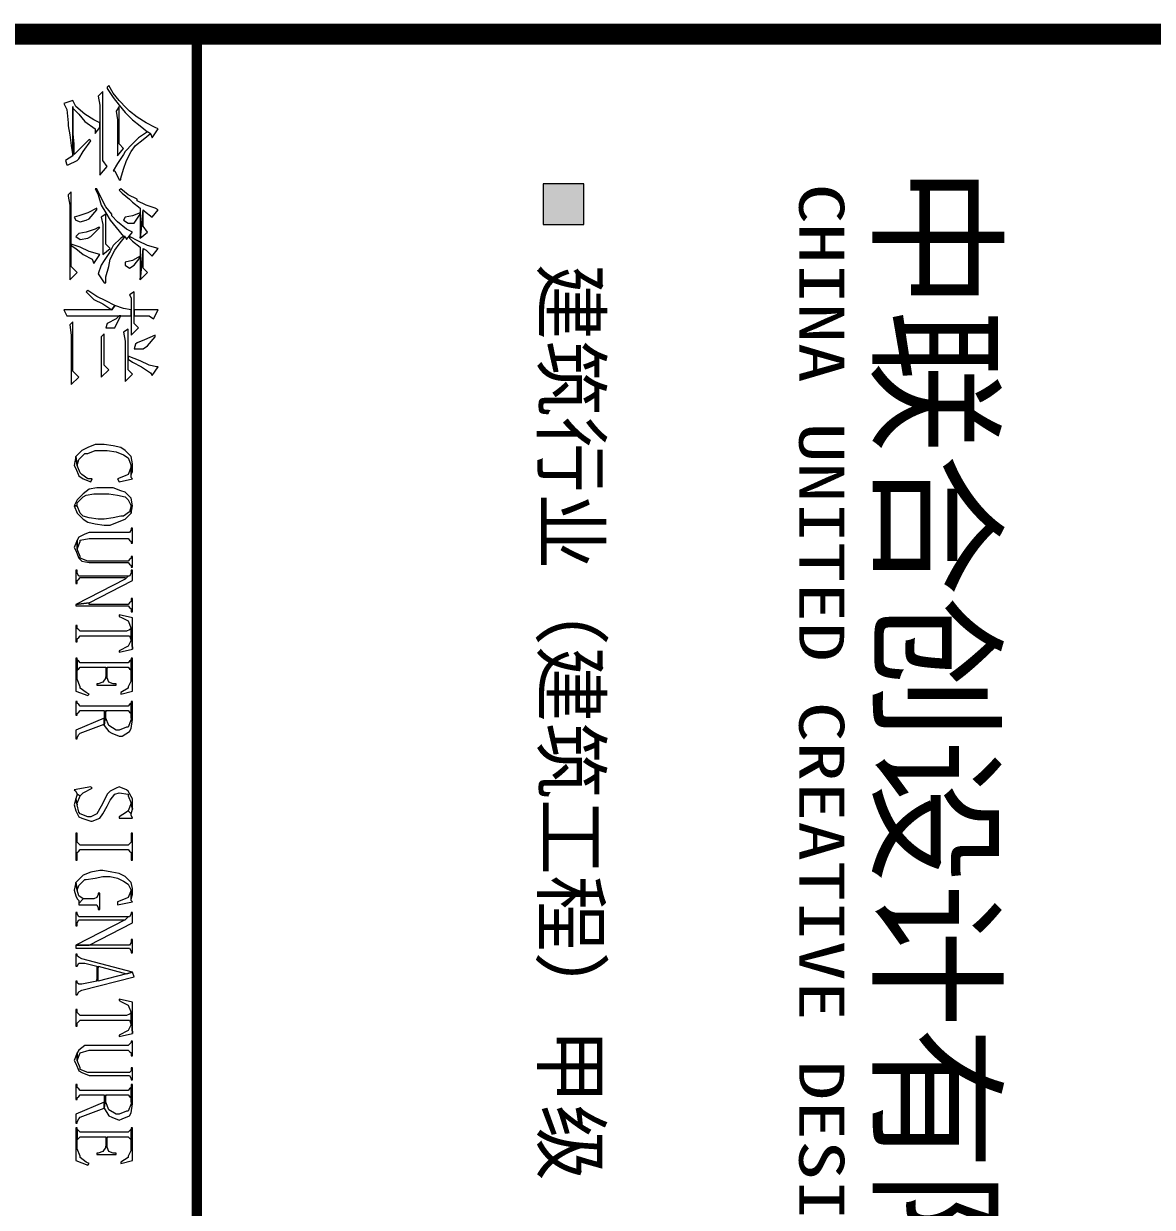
# Model space of a CAD drawing. Header units: millimetres. Extents: x -53295381 to 181933601, y -165 to 204541444.
# Drawn here: x 52248602 to 52267383, y 20964437 to 20984134 of the extents above; entities that cross this region are included whole.
import ezdxf

# ---------------------------------------------------------------- set-up
doc = ezdxf.new("R2010")
doc.units = ezdxf.units.MM
doc.header["$LTSCALE"] = 1000
doc.layers.add('PUB_TITLE', color=7, linetype='Continuous', lineweight=20)
doc.styles.add('宋体', font='')
doc.styles.get('宋体').set_extended_font_data('宋体')

# ---------------------------------------------------------------- blocks, each defined once
blk = doc.blocks.new('6.0f')
at = {"layer": 'PUB_TITLE'}
blk.add_hatch(color=256, dxfattribs=at).paths.add_polyline_path([(50777568.1, 21041191.8), (50777703.1, 21041191.8), (50777703.1, 21041326.8), (50777568.1, 21041326.8)])
for points, const_width in [([(50782407.3, 21041825.1), (50742407.3, 21041825.1)], 70), ([(50776415.1, 21041825.1), (50776415.1, 21035825.1)], 35)]:
    blk.add_lwpolyline(points, dxfattribs=dict(at, const_width=const_width))
for points in [[(50742407.3, 21041825.1), (50742407.3, 21035825.1), (50782407.3, 21035825.1), (50782407.3, 21041825.1)], [(50777568.1, 21041326.8), (50777568.1, 21041191.8), (50777703.1, 21041191.8), (50777703.1, 21041326.8)]]:
    blk.add_lwpolyline(points, close=True, dxfattribs=at)
at = {"layer": 'PUB_TITLE', "lineweight": 0}
for points in [[(50776116.8, 21041385.2), (50776101.9, 21041405.1), (50776101.9, 21041634), (50776086.9, 21041619.1), (50776091.9, 21041589.3), (50776091.9, 21041529.5), (50776091.9, 21041514.6), (50776091.9, 21041355.4)], [(50776286, 21041509.6), (50776276, 21041514.6), (50776246.2, 21041529.5), (50776216.3, 21041549.4), (50776191.4, 21041569.4), (50776181.5, 21041579.3), (50776156.6, 21041604.2), (50776136.7, 21041629.1), (50776121.8, 21041653.9), (50776116.8, 21041649), (50776116.8, 21041644), (50776136.7, 21041614.1), (50776156.6, 21041589.3), (50776176.5, 21041564.4), (50776176.5, 21041564.4), (50776201.4, 21041539.5), (50776226.3, 21041519.6), (50776251.1, 21041499.7), (50776261.1, 21041494.7), (50776266.1, 21041479.8)], [(50776091.9, 21041514.6), (50776091.9, 21041529.5), (50776072, 21041539.5), (50776042.1, 21041559.4), (50776012.3, 21041584.3), (50776002.3, 21041604.2), (50775972.5, 21041594.2), (50775982.4, 21041574.3), (50775987.4, 21041529.5), (50775987.4, 21041519.6), (50775992.4, 21041489.7), (50775997.4, 21041454.9), (50776002.3, 21041420.1), (50776002.3, 21041584.3), (50776002.3, 21041579.3), (50776022.2, 21041559.4), (50776042.1, 21041534.5), (50776077, 21041509.6), (50776077, 21041494.7)], [(50776062.1, 21041469.8), (50776057.1, 21041474.8), (50776052.1, 21041469.8), (50776027.2, 21041444.9), (50776007.3, 21041425), (50776007.3, 21041459.9), (50776002.3, 21041504.7), (50776002.3, 21041534.5), (50776002.3, 21041564.4), (50776002.3, 21041584.3), (50776002.3, 21041420.1), (50775977.5, 21041405.1), (50775982.4, 21041390.2), (50775987.4, 21041390.2), (50776017.3, 21041405.1), (50776022.2, 21041410.1), (50776037.2, 21041435)], [(50776171.5, 21041444.9), (50776156.6, 21041459.9), (50776156.6, 21041584.3), (50776146.6, 21041569.4), (50776151.6, 21041539.5), (50776151.6, 21041420.1)], [(50776261.1, 21041494.7), (50776251.1, 21041499.7), (50776251.1, 21041499.7), (50776221.3, 21041479.8), (50776201.4, 21041459.9), (50776176.5, 21041435), (50776171.5, 21041425), (50776151.6, 21041395.2), (50776136.7, 21041370.3), (50776141.7, 21041370.3), (50776156.6, 21041340.4), (50776161.6, 21041340.4), (50776161.6, 21041345.4), (50776171.5, 21041375.3), (50776181.5, 21041405.1), (50776196.4, 21041435), (50776211.3, 21041454.9), (50776236.2, 21041474.8)], [(50776017.3, 21041031.9), (50775997.4, 21041051.8), (50775997.4, 21041121.5), (50775997.4, 21041126.5), (50775997.4, 21041300.6), (50775987.4, 21041290.7), (50775987.4, 21041285.7), (50775992.4, 21041255.9), (50775992.4, 21041007)], [(50776201.4, 21041166.3), (50776181.5, 21041176.2), (50776151.6, 21041201.1), (50776131.7, 21041221), (50776131.7, 21041226), (50776111.8, 21041250.9), (50776096.9, 21041280.7), (50776082, 21041310.6), (50776077, 21041310.6), (50776086.9, 21041290.7), (50776096.9, 21041255.9), (50776111.8, 21041231), (50776126.7, 21041206.1), (50776146.6, 21041181.2), (50776171.5, 21041151.4), (50776176.5, 21041151.4), (50776181.5, 21041141.4)], [(50776286, 21041240.9), (50776276, 21041245.9), (50776246.2, 21041255.9), (50776216.3, 21041270.8), (50776216.3, 21041275.8), (50776186.5, 21041290.7), (50776161.6, 21041310.6), (50776156.6, 21041305.6), (50776166.6, 21041295.7), (50776191.4, 21041275.8), (50776201.4, 21041265.8), (50776226.3, 21041245.9), (50776226.3, 21041231), (50776226.3, 21041226), (50776226.3, 21041146.4), (50776236.2, 21041240.9), (50776241.2, 21041235.9), (50776266.1, 21041216)], [(50776082, 21041240.9), (50776082, 21041245.9), (50776052.1, 21041231), (50776022.2, 21041221), (50776007.3, 21041216), (50776012.3, 21041206.1), (50776027.2, 21041201.1), (50776047.1, 21041206.1), (50776057.1, 21041211.1)], [(50776251.1, 21041166.3), (50776236.2, 21041186.2), (50776236.2, 21041240.9), (50776226.3, 21041146.4)], [(50776126.7, 21041111.5), (50776111.8, 21041126.5), (50776111.8, 21041226), (50776096.9, 21041216), (50776101.9, 21041191.2), (50776101.9, 21041091.6)], [(50776226.3, 21041226), (50776226.3, 21041231), (50776201.4, 21041221), (50776176.5, 21041216), (50776171.5, 21041206.1), (50776186.5, 21041196.1), (50776206.4, 21041196.1), (50776206.4, 21041196.1)], [(50776091.9, 21041181.2), (50776086.9, 21041181.2), (50776077, 21041176.2), (50776047.1, 21041166.3), (50776022.2, 21041161.3), (50776012.3, 21041151.4), (50776027.2, 21041141.4), (50776052.1, 21041146.4), (50776062.1, 21041151.4)], [(50776091.9, 21041091.6), (50776091.9, 21041091.6), (50776057.1, 21041101.6), (50776027.2, 21041116.5), (50775997.4, 21041126.5), (50775997.4, 21041121.5), (50776012.3, 21041111.5), (50776037.2, 21041091.6), (50776067, 21041076.7), (50776072, 21041061.8)], [(50776176.5, 21041151.4), (50776171.5, 21041151.4), (50776161.6, 21041146.4), (50776136.7, 21041121.5), (50776126.7, 21041101.6), (50776106.8, 21041071.7), (50776096.9, 21041056.8), (50776086.9, 21041027), (50776086.9, 21041027), (50776106.8, 21040997.1), (50776111.8, 21040997.1), (50776111.8, 21041017), (50776121.8, 21041051.8), (50776126.7, 21041076.7), (50776141.7, 21041106.6), (50776156.6, 21041126.5)], [(50776286, 21041111.5), (50776286, 21041111.5), (50776251.1, 21041121.5), (50776221.3, 21041136.4), (50776191.4, 21041151.4), (50776191.4, 21041146.4), (50776201.4, 21041136.4), (50776226.3, 21041116.5), (50776226.3, 21041086.7), (50776226.3, 21041081.7), (50776226.3, 21041007), (50776236.2, 21041111.5), (50776246.2, 21041106.6), (50776266.1, 21041086.7)], [(50776226.3, 21041081.7), (50776226.3, 21041086.7), (50776201.4, 21041071.7), (50776176.5, 21041066.8), (50776176.5, 21041056.8), (50776191.4, 21041046.9), (50776206.4, 21041056.8), (50776206.4, 21041056.8)], [(50776251.1, 21041031.9), (50776236.2, 21041046.9), (50776236.2, 21041111.5), (50776226.3, 21041007)], [(50776141.7, 21040922.5), (50776111.8, 21040937.4), (50776082, 21040952.3), (50776052.1, 21040972.2), (50776047.1, 21040967.2), (50776052.1, 21040962.3), (50776072, 21040942.4), (50776101.9, 21040927.4), (50776131.7, 21040907.5)], [(50776221.3, 21040847.8), (50776206.4, 21040862.7), (50776206.4, 21040887.6), (50776206.4, 21040907.5), (50776206.4, 21040967.2), (50776191.4, 21040957.3), (50776196.4, 21040947.3), (50776196.4, 21040907.5), (50776196.4, 21040887.6), (50776196.4, 21040822.9)], [(50776196.4, 21040887.6), (50776196.4, 21040907.5), (50776171.5, 21040912.5), (50776141.7, 21040922.5), (50776131.7, 21040907.5), (50776101.9, 21040907.5), (50776067, 21040907.5), (50776032.2, 21040907.5), (50776002.3, 21040907.5), (50775972.5, 21040907.5), (50775982.4, 21040887.6), (50775987.4, 21040887.6), (50776002.3, 21040887.6), (50776027.2, 21040887.6), (50776057.1, 21040887.6), (50776101.9, 21040887.6), (50776156.6, 21040887.6), (50776161.6, 21040887.6)], [(50776161.6, 21040887.6), (50776156.6, 21040887.6), (50776146.6, 21040877.7), (50776116.8, 21040862.7), (50776111.8, 21040847.8), (50776141.7, 21040847.8), (50776146.6, 21040857.8)], [(50776286, 21040907.5), (50776271.1, 21040907.5), (50776236.2, 21040907.5), (50776206.4, 21040907.5), (50776206.4, 21040887.6), (50776256.1, 21040887.6), (50776271.1, 21040877.7)], [(50776022.2, 21040683.6), (50776002.3, 21040703.5), (50776002.3, 21040867.7), (50775992.4, 21040857.8), (50775997.4, 21040822.9), (50775997.4, 21040658.7)], [(50776121.8, 21040708.5), (50776106.8, 21040723.4), (50776106.8, 21040827.9), (50776096.9, 21040818), (50776096.9, 21040808), (50776096.9, 21040683.6)], [(50776201.4, 21040693.5), (50776186.5, 21040708.5), (50776186.5, 21040743.3), (50776186.5, 21040753.3), (50776186.5, 21040842.8), (50776171.5, 21040832.9), (50776176.5, 21040803), (50776176.5, 21040668.7)], [(50776276, 21040818), (50776276, 21040822.9), (50776241.2, 21040808), (50776216.3, 21040798), (50776211.3, 21040793.1), (50776206.4, 21040778.1), (50776236.2, 21040778.1), (50776251.1, 21040788.1)], [(50776286, 21040718.4), (50776281, 21040718.4), (50776256.1, 21040723.4), (50776226.3, 21040738.3), (50776186.5, 21040753.3), (50776186.5, 21040743.3), (50776201.4, 21040733.4), (50776231.2, 21040718.4), (50776261.1, 21040698.5), (50776266.1, 21040688.6)], [(50776201.4, 21040385), (50776201.4, 21040395), (50776196.4, 21040419.9), (50776176.5, 21040439.8), (50776161.6, 21040449.7), (50776136.7, 21040454.7), (50776106.8, 21040459.7), (50776077, 21040459.7), (50776052.1, 21040449.7), (50776032.2, 21040439.8), (50776032.2, 21040439.8), (50776012.3, 21040419.9), (50776017.3, 21040390), (50776022.2, 21040409.9), (50776042.1, 21040429.8), (50776052.1, 21040429.8), (50776077, 21040439.8), (50776106.8, 21040439.8), (50776116.8, 21040439.8), (50776146.6, 21040434.8), (50776171.5, 21040424.8), (50776186.5, 21040414.9), (50776196.4, 21040390), (50776196.4, 21040360.1), (50776201.4, 21040370.1)], [(50776067, 21040345.2), (50776052.1, 21040345.2), (50776032.2, 21040360.1), (50776027.2, 21040365.1), (50776017.3, 21040390), (50776012.3, 21040419.9), (50776007.3, 21040390), (50776012.3, 21040380.1), (50776022.2, 21040355.2), (50776037.2, 21040345.2), (50776062.1, 21040335.3)], [(50776201.4, 21040345.2), (50776196.4, 21040350.2), (50776196.4, 21040360.1), (50776196.4, 21040390), (50776196.4, 21040385), (50776186.5, 21040360.1), (50776176.5, 21040355.2), (50776151.6, 21040345.2), (50776156.6, 21040335.3)], [(50776201.4, 21040255.6), (50776201.4, 21040255.6), (50776196.4, 21040280.5), (50776176.5, 21040300.4), (50776161.6, 21040305.4), (50776136.7, 21040315.4), (50776106.8, 21040315.4), (50776082, 21040315.4), (50776057.1, 21040310.4), (50776037.2, 21040295.5), (50776017.3, 21040275.6), (50776007.3, 21040255.6), (50776007.3, 21040255.6), (50776017.3, 21040255.6), (50776017.3, 21040265.6), (50776037.2, 21040285.5), (50776047.1, 21040290.5), (50776072, 21040295.5), (50776106.8, 21040295.5), (50776121.8, 21040295.5), (50776151.6, 21040290.5), (50776176.5, 21040285.5), (50776186.5, 21040275.6), (50776196.4, 21040255.6), (50776196.4, 21040230.8)], [(50776196.4, 21040230.8), (50776196.4, 21040255.6), (50776191.4, 21040235.7), (50776171.5, 21040220.8), (50776161.6, 21040220.8), (50776136.7, 21040215.8), (50776106.8, 21040210.9), (50776086.9, 21040210.9), (50776057.1, 21040215.8), (50776037.2, 21040220.8), (50776027.2, 21040230.8), (50776017.3, 21040255.6), (50776007.3, 21040255.6), (50776017.3, 21040230.8), (50776037.2, 21040210.9), (50776052.1, 21040200.9), (50776077, 21040195.9), (50776106.8, 21040191), (50776126.7, 21040191), (50776151.6, 21040200.9), (50776176.5, 21040210.9), (50776176.5, 21040210.9)], [(50776201.4, 21040131.2), (50776201.4, 21040181), (50776196.4, 21040181), (50776196.4, 21040176), (50776191.4, 21040166.1), (50776186.5, 21040166.1), (50776057.1, 21040166.1), (50776042.1, 21040161.1), (50776022.2, 21040151.1), (50776017.3, 21040141.2), (50776017.3, 21040111.3), (50776027.2, 21040136.2), (50776027.2, 21040141.2), (50776057.1, 21040146.2), (50776186.5, 21040146.2), (50776191.4, 21040141.2), (50776196.4, 21040136.2), (50776196.4, 21040131.2)], [(50776201.4, 21040051.6), (50776201.4, 21040086.5), (50776196.4, 21040086.5), (50776196.4, 21040081.5), (50776191.4, 21040076.5), (50776186.5, 21040071.5), (50776057.1, 21040071.5), (50776052.1, 21040071.5), (50776027.2, 21040081.5), (50776027.2, 21040086.5), (50776017.3, 21040111.3), (50776017.3, 21040141.2), (50776007.3, 21040116.3), (50776012.3, 21040106.4), (50776022.2, 21040081.5), (50776032.2, 21040071.5), (50776057.1, 21040066.6), (50776186.5, 21040066.6), (50776191.4, 21040061.6), (50776196.4, 21040056.6), (50776196.4, 21040051.6)], [(50776186.5, 21040021.8), (50776027.2, 21040021.8), (50776022.2, 21040021.8), (50776017.3, 21040031.7), (50776017.3, 21040041.7), (50776012.3, 21040041.7), (50776012.3, 21039996.9), (50776017.3, 21039996.9), (50776017.3, 21040006.8), (50776022.2, 21040011.8), (50776027.2, 21040016.8), (50776176.5, 21040016.8), (50776176.5, 21040011.8)], [(50776201.4, 21040006.8), (50776201.4, 21040041.7), (50776196.4, 21040041.7), (50776196.4, 21040031.7), (50776191.4, 21040021.8), (50776186.5, 21040021.8), (50776176.5, 21040011.8), (50776012.3, 21039927.2), (50776057.1, 21039932.2)], [(50776201.4, 21039902.3), (50776201.4, 21039947.1), (50776196.4, 21039947.1), (50776196.4, 21039937.2), (50776191.4, 21039932.2), (50776186.5, 21039927.2), (50776057.1, 21039927.2), (50776057.1, 21039932.2), (50776012.3, 21039927.2), (50776012.3, 21039922.2), (50776186.5, 21039922.2), (50776191.4, 21039917.3), (50776196.4, 21039912.3), (50776196.4, 21039902.3)], [(50776201.4, 21039777.9), (50776201.4, 21039882.4), (50776156.6, 21039892.4), (50776156.6, 21039887.4), (50776166.6, 21039882.4), (50776186.5, 21039872.5), (50776196.4, 21039847.6)], [(50776196.4, 21039847.6), (50776191.4, 21039842.6), (50776181.5, 21039837.7), (50776027.2, 21039837.7), (50776022.2, 21039842.6), (50776017.3, 21039847.6), (50776017.3, 21039857.6), (50776012.3, 21039857.6), (50776012.3, 21039802.8), (50776017.3, 21039802.8), (50776017.3, 21039812.8), (50776022.2, 21039817.7), (50776027.2, 21039822.7), (50776181.5, 21039822.7), (50776191.4, 21039822.7), (50776196.4, 21039807.8)], [(50776201.4, 21039777.9), (50776196.4, 21039847.6), (50776196.4, 21039807.8), (50776186.5, 21039787.9), (50776186.5, 21039787.9), (50776156.6, 21039773), (50776156.6, 21039768)], [(50776057.1, 21039628.7), (50776047.1, 21039633.6), (50776027.2, 21039648.6), (50776027.2, 21039653.5), (50776017.3, 21039678.4), (50776017.3, 21039708.3), (50776017.3, 21039743.1), (50776017.3, 21039748.1), (50776012.3, 21039748.1), (50776012.3, 21039638.6), (50776052.1, 21039623.7)], [(50776196.4, 21039743.1), (50776191.4, 21039738.1), (50776186.5, 21039733.2), (50776027.2, 21039733.2), (50776022.2, 21039738.1), (50776017.3, 21039743.1), (50776017.3, 21039708.3), (50776022.2, 21039713.2), (50776027.2, 21039718.2), (50776111.8, 21039718.2), (50776111.8, 21039683.4), (50776116.8, 21039718.2), (50776186.5, 21039718.2), (50776191.4, 21039713.2), (50776196.4, 21039708.3), (50776196.4, 21039673.4)], [(50776201.4, 21039638.6), (50776201.4, 21039748.1), (50776196.4, 21039748.1), (50776196.4, 21039743.1), (50776196.4, 21039673.4), (50776186.5, 21039653.5), (50776186.5, 21039648.6), (50776161.6, 21039633.6), (50776161.6, 21039628.7)], [(50776146.6, 21039658.5), (50776146.6, 21039663.5), (50776136.7, 21039663.5), (50776121.8, 21039668.5), (50776116.8, 21039683.4), (50776116.8, 21039718.2), (50776111.8, 21039683.4), (50776101.9, 21039668.5), (50776086.9, 21039663.5), (50776082, 21039663.5), (50776082, 21039658.5)], [(50776196.4, 21039598.8), (50776191.4, 21039593.8), (50776186.5, 21039588.8), (50776027.2, 21039588.8), (50776022.2, 21039593.8), (50776017.3, 21039598.8), (50776017.3, 21039603.8), (50776012.3, 21039603.8), (50776012.3, 21039559), (50776017.3, 21039559), (50776017.3, 21039564), (50776022.2, 21039568.9), (50776027.2, 21039573.9), (50776106.8, 21039573.9), (50776106.8, 21039549), (50776106.8, 21039529.1), (50776106.8, 21039524.2), (50776111.8, 21039573.9), (50776186.5, 21039573.9), (50776191.4, 21039568.9), (50776196.4, 21039564), (50776196.4, 21039549)], [(50776201.4, 21039544.1), (50776201.4, 21039603.8), (50776196.4, 21039603.8), (50776196.4, 21039598.8), (50776196.4, 21039549), (50776196.4, 21039544.1), (50776186.5, 21039519.2), (50776181.5, 21039519.2), (50776156.6, 21039509.2), (50776146.6, 21039509.2), (50776121.8, 21039524.2), (50776121.8, 21039524.2), (50776111.8, 21039549), (50776111.8, 21039573.9), (50776106.8, 21039524.2), (50776121.8, 21039504.2), (50776131.7, 21039499.3), (50776156.6, 21039489.3), (50776166.6, 21039489.3), (50776191.4, 21039504.2), (50776196.4, 21039514.2)], [(50776106.8, 21039529.1), (50776106.8, 21039549), (50776012.3, 21039509.2), (50776012.3, 21039479.4), (50776017.3, 21039479.4), (50776017.3, 21039484.3), (50776022.2, 21039494.3), (50776027.2, 21039499.3)], [(50776067, 21039315.2), (50776062.1, 21039320.1), (50776007.3, 21039310.2), (50776012.3, 21039305.2), (50776017.3, 21039295.3), (50776027.2, 21039290.3), (50776037.2, 21039300.2)], [(50776201.4, 21039265.4), (50776201.4, 21039280.3), (50776186.5, 21039305.2), (50776181.5, 21039310.2), (50776156.6, 21039320.1), (50776146.6, 21039315.2), (50776126.7, 21039305.2), (50776116.8, 21039295.3), (50776101.9, 21039265.4), (50776096.9, 21039255.4), (50776082, 21039230.6), (50776062.1, 21039220.6), (50776052.1, 21039220.6), (50776027.2, 21039230.6), (50776022.2, 21039235.5), (50776017.3, 21039260.4), (50776012.3, 21039280.3), (50776007.3, 21039260.4), (50776012.3, 21039240.5), (50776022.2, 21039220.6), (50776032.2, 21039215.6), (50776062.1, 21039205.7), (50776067, 21039205.7), (50776091.9, 21039215.6), (50776101.9, 21039230.6), (50776116.8, 21039255.4), (50776126.7, 21039275.3), (50776141.7, 21039295.3), (50776156.6, 21039300.2), (50776186.5, 21039295.3), (50776186.5, 21039290.3), (50776196.4, 21039265.4), (50776201.4, 21039245.5)], [(50776027.2, 21039290.3), (50776017.3, 21039295.3), (50776012.3, 21039280.3), (50776017.3, 21039260.4), (50776017.3, 21039265.4)], [(50776201.4, 21039215.6), (50776196.4, 21039225.6), (50776196.4, 21039230.6), (50776186.5, 21039240.5), (50776181.5, 21039235.5), (50776156.6, 21039220.6), (50776156.6, 21039215.6)], [(50776201.4, 21039245.5), (50776196.4, 21039265.4), (50776196.4, 21039265.4), (50776186.5, 21039240.5), (50776196.4, 21039230.6)], [(50776201.4, 21039076.3), (50776201.4, 21039165.9), (50776196.4, 21039165.9), (50776196.4, 21039136), (50776191.4, 21039131), (50776186.5, 21039126.1), (50776027.2, 21039126.1), (50776022.2, 21039131), (50776017.3, 21039136), (50776017.3, 21039165.9), (50776012.3, 21039165.9), (50776012.3, 21039076.3), (50776017.3, 21039076.3), (50776017.3, 21039101.2), (50776022.2, 21039106.2), (50776027.2, 21039111.1), (50776186.5, 21039111.1), (50776191.4, 21039106.2), (50776196.4, 21039101.2), (50776196.4, 21039076.3)], [(50776201.4, 21038976.8), (50776201.4, 21038981.8), (50776196.4, 21039001.7), (50776176.5, 21039021.6), (50776156.6, 21039031.5), (50776131.7, 21039036.5), (50776101.9, 21039041.5), (50776091.9, 21039041.5), (50776062.1, 21039036.5), (50776037.2, 21039026.5), (50776032.2, 21039021.6), (50776012.3, 21039001.7), (50776017.3, 21038976.8), (50776022.2, 21038991.7), (50776042.1, 21039011.6), (50776047.1, 21039011.6), (50776077, 21039016.6), (50776101.9, 21039021.6), (50776126.7, 21039021.6), (50776151.6, 21039016.6), (50776171.5, 21039006.6), (50776186.5, 21038996.7), (50776196.4, 21038976.8), (50776196.4, 21038946.9), (50776201.4, 21038961.8)], [(50776037.2, 21038946.9), (50776022.2, 21038956.9), (50776017.3, 21038976.8), (50776012.3, 21039001.7), (50776007.3, 21038976.8), (50776012.3, 21038956.9), (50776017.3, 21038946.9), (50776022.2, 21038941.9), (50776022.2, 21038932)], [(50776091.9, 21038912.1), (50776091.9, 21038966.8), (50776086.9, 21038966.8), (50776086.9, 21038961.8), (50776082, 21038951.9), (50776072, 21038946.9), (50776037.2, 21038946.9), (50776022.2, 21038932), (50776022.2, 21038927), (50776077, 21038927), (50776082, 21038927), (50776086.9, 21038917.1), (50776086.9, 21038912.1)], [(50776201.4, 21038937), (50776196.4, 21038941.9), (50776196.4, 21038946.9), (50776196.4, 21038976.8), (50776196.4, 21038976.8), (50776186.5, 21038951.9), (50776176.5, 21038946.9), (50776151.6, 21038937), (50776151.6, 21038927)], [(50776186.5, 21038887.2), (50776027.2, 21038887.2), (50776022.2, 21038887.2), (50776017.3, 21038897.2), (50776017.3, 21038902.1), (50776012.3, 21038902.1), (50776012.3, 21038857.4), (50776017.3, 21038857.4), (50776017.3, 21038867.3), (50776022.2, 21038877.3), (50776027.2, 21038877.3), (50776176.5, 21038877.3), (50776176.5, 21038877.3)], [(50776201.4, 21038867.3), (50776201.4, 21038902.1), (50776196.4, 21038902.1), (50776196.4, 21038897.2), (50776191.4, 21038887.2), (50776186.5, 21038887.2), (50776176.5, 21038877.3), (50776012.3, 21038792.7), (50776057.1, 21038792.7)], [(50776201.4, 21038767.8), (50776201.4, 21038812.6), (50776196.4, 21038812.6), (50776196.4, 21038802.6), (50776191.4, 21038792.7), (50776186.5, 21038792.7), (50776057.1, 21038792.7), (50776057.1, 21038792.7), (50776012.3, 21038792.7), (50776012.3, 21038782.7), (50776186.5, 21038782.7), (50776191.4, 21038782.7), (50776196.4, 21038772.8), (50776196.4, 21038767.8)], [(50776201.4, 21038703.1), (50776032.2, 21038747.9), (50776022.2, 21038752.9), (50776017.3, 21038757.8), (50776017.3, 21038762.8), (50776012.3, 21038762.8), (50776012.3, 21038723), (50776017.3, 21038723), (50776017.3, 21038723), (50776022.2, 21038732.9), (50776042.1, 21038732.9), (50776082, 21038723), (50776082, 21038673.2), (50776086.9, 21038723), (50776181.5, 21038698.1), (50776181.5, 21038698.1)], [(50776206.4, 21038688.2), (50776201.4, 21038703.1), (50776181.5, 21038698.1), (50776086.9, 21038673.2), (50776086.9, 21038723), (50776082, 21038673.2), (50776032.2, 21038663.3), (50776022.2, 21038663.3), (50776017.3, 21038668.3), (50776017.3, 21038673.2), (50776012.3, 21038673.2), (50776012.3, 21038628.4), (50776017.3, 21038628.4), (50776017.3, 21038628.4), (50776022.2, 21038638.4), (50776032.2, 21038643.4)], [(50776201.4, 21038499.1), (50776201.4, 21038603.6), (50776156.6, 21038613.5), (50776156.6, 21038608.5), (50776166.6, 21038603.6), (50776186.5, 21038593.6), (50776196.4, 21038568.7)], [(50776196.4, 21038568.7), (50776191.4, 21038563.8), (50776181.5, 21038558.8), (50776027.2, 21038558.8), (50776022.2, 21038563.8), (50776017.3, 21038568.7), (50776017.3, 21038578.7), (50776012.3, 21038578.7), (50776012.3, 21038523.9), (50776017.3, 21038523.9), (50776017.3, 21038533.9), (50776022.2, 21038538.9), (50776027.2, 21038543.9), (50776181.5, 21038543.9), (50776191.4, 21038543.9), (50776196.4, 21038528.9)], [(50776201.4, 21038499.1), (50776196.4, 21038568.7), (50776196.4, 21038528.9), (50776186.5, 21038509), (50776186.5, 21038509), (50776156.6, 21038494.1), (50776156.6, 21038489.1)], [(50776201.4, 21038424.4), (50776201.4, 21038474.2), (50776196.4, 21038474.2), (50776196.4, 21038469.2), (50776191.4, 21038464.2), (50776186.5, 21038459.3), (50776057.1, 21038459.3), (50776042.1, 21038459.3), (50776022.2, 21038444.3), (50776017.3, 21038434.4), (50776017.3, 21038409.5), (50776027.2, 21038434.4), (50776027.2, 21038434.4), (50776057.1, 21038444.3), (50776186.5, 21038444.3), (50776191.4, 21038439.4), (50776196.4, 21038434.4), (50776196.4, 21038424.4)], [(50776201.4, 21038344.8), (50776201.4, 21038384.6), (50776196.4, 21038384.6), (50776196.4, 21038374.7), (50776191.4, 21038369.7), (50776186.5, 21038369.7), (50776057.1, 21038369.7), (50776052.1, 21038369.7), (50776027.2, 21038379.6), (50776027.2, 21038384.6), (50776017.3, 21038409.5), (50776017.3, 21038434.4), (50776007.3, 21038409.5), (50776012.3, 21038399.5), (50776022.2, 21038374.7), (50776032.2, 21038369.7), (50776057.1, 21038359.7), (50776186.5, 21038359.7), (50776191.4, 21038359.7), (50776196.4, 21038349.8), (50776196.4, 21038344.8)], [(50776196.4, 21038319.9), (50776191.4, 21038314.9), (50776186.5, 21038310), (50776027.2, 21038310), (50776022.2, 21038314.9), (50776017.3, 21038319.9), (50776017.3, 21038329.9), (50776012.3, 21038329.9), (50776012.3, 21038280.1), (50776017.3, 21038280.1), (50776017.3, 21038285.1), (50776022.2, 21038290.1), (50776027.2, 21038295), (50776106.8, 21038295), (50776106.8, 21038270.2), (50776106.8, 21038250.3), (50776106.8, 21038250.3), (50776111.8, 21038295), (50776186.5, 21038295), (50776191.4, 21038290.1), (50776196.4, 21038285.1), (50776196.4, 21038270.2)], [(50776201.4, 21038265.2), (50776201.4, 21038329.9), (50776196.4, 21038329.9), (50776196.4, 21038319.9), (50776196.4, 21038270.2), (50776196.4, 21038265.2), (50776186.5, 21038240.3), (50776181.5, 21038240.3), (50776156.6, 21038230.4), (50776146.6, 21038230.4), (50776121.8, 21038245.3), (50776121.8, 21038245.3), (50776111.8, 21038270.2), (50776111.8, 21038295), (50776106.8, 21038250.3), (50776121.8, 21038225.4), (50776131.7, 21038220.4), (50776156.6, 21038210.5), (50776166.6, 21038215.4), (50776191.4, 21038225.4), (50776196.4, 21038235.3)], [(50776106.8, 21038250.3), (50776106.8, 21038270.2), (50776012.3, 21038230.4), (50776012.3, 21038200.5), (50776017.3, 21038200.5), (50776017.3, 21038205.5), (50776022.2, 21038215.4), (50776027.2, 21038220.4)], [(50776057.1, 21038066.1), (50776047.1, 21038071.1), (50776027.2, 21038086), (50776027.2, 21038091), (50776017.3, 21038115.9), (50776017.3, 21038145.8), (50776017.3, 21038180.6), (50776017.3, 21038185.6), (50776012.3, 21038185.6), (50776012.3, 21038076.1), (50776052.1, 21038061.2)], [(50776196.4, 21038180.6), (50776191.4, 21038175.6), (50776186.5, 21038170.6), (50776027.2, 21038170.6), (50776022.2, 21038175.6), (50776017.3, 21038180.6), (50776017.3, 21038145.8), (50776022.2, 21038150.7), (50776027.2, 21038155.7), (50776111.8, 21038155.7), (50776111.8, 21038120.9), (50776116.8, 21038155.7), (50776186.5, 21038155.7), (50776191.4, 21038150.7), (50776196.4, 21038145.8), (50776196.4, 21038110.9)], [(50776201.4, 21038076.1), (50776201.4, 21038185.6), (50776196.4, 21038185.6), (50776196.4, 21038180.6), (50776196.4, 21038110.9), (50776186.5, 21038091), (50776186.5, 21038086), (50776161.6, 21038071.1), (50776161.6, 21038066.1)], [(50776146.6, 21038096), (50776146.6, 21038101), (50776136.7, 21038101), (50776121.8, 21038106), (50776116.8, 21038120.9), (50776116.8, 21038155.7), (50776111.8, 21038120.9), (50776101.9, 21038106), (50776086.9, 21038101), (50776082, 21038101), (50776082, 21038096)]]:
    blk.add_lwpolyline(points, close=True, dxfattribs=at)
at = {"layer": 'PUB_TITLE', "style": '宋体'}
for s, height, p in [('中联合创设计有限公司', 350, (50778701, 21041386.2)), ('建筑行业（建筑工程）甲级', 186.523, (50777567.4, 21041061.6))]:
    blk.add_text(s, height=height, rotation=270, dxfattribs=at).set_placement(p)
at = {"layer": 'PUB_TITLE', "style": '宋体', "width": 1.3}
blk.add_text('CHINA UNITED CREATIVE DESIGN CO.LTD', height=150, rotation=270, dxfattribs=at).set_placement((50778419.8, 21041328))

msp = doc.modelspace()

# ---------------------------------------------------------------- block references
at = {"xscale": 5, "yscale": 5, "zscale": 5}
msp.add_blockref('6.0f', (-201630592.176, -84225166.409), dxfattribs=at)

doc.saveas('drawing.dxf')
